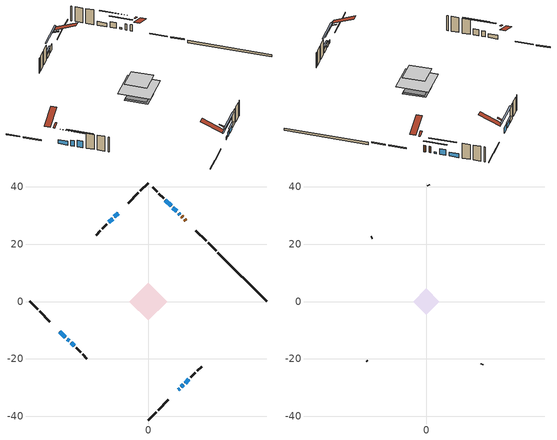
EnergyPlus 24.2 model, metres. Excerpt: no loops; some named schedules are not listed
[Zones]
conditioned space
 floor adiabatic (Floor2 construction): -4.23,0 0,4.23 4.23,0 0,-4.23 z0.32
 floor adiabatic (AdiabaticFloorConstruction): -6.6,0 0,6.6 6.6,0 0,-6.6 z2.76
 floor foundation (Slab1 construction): -4.26,0.48 -0.48,4.26 4.26,-0.48 0.48,-4.26 z-0.44
 wall outside (RimJoist1 construction): 0,-41.32 2.77,-38.56 / -41.32,0 -38.56,-2.77 / 0,41.32 -2.77,38.56 / 23.64,17.68 20.87,20.45 z0.32:0.62
 wall outside (RimJoist2 construction): 3.42,-37.9 7.04,-34.28 / -37.9,-3.42 -34.28,-7.04 / -3.42,37.9 -7.04,34.28 / 20.22,21.11 16.6,24.72 z0.32:0.62
 wall outside (AdiabaticWallConstruction 1): 13.14,28.18 12.68,28.64 / 12.03,29.3 11.65,29.68 z0.32:2.35
 wall outside (AdiabaticWallConstruction): -30.82,-10.5 -28.88,-12.44 / 12.89,-28.43 14.19,-27.14 / -12.45,28.87 -13.75,27.58 / 7.95,33.37 6.01,35.31 z0.32:1.54; 10.99,30.33 10.56,30.76 z0.32:0.88; 10.5,-30.82 10.93,-30.39 z0.32:1.24; 11.59,-29.73 12.24,-29.09 z0.32:1.85; 9.9,31.42 8.61,32.71 / -10.5,30.82 -11.8,29.53 / -28.22,-13.1 -27.58,-13.75 z0.32:2.15; -26.92,-14.4 -25.84,-15.48 z0.32:2.35
 wall outside (Wall1 construction): 14.84,-26.48 16.47,-24.86 / -25.19,-16.14 -23.56,-17.76 / -14.4,26.92 -16.03,25.3 / 5.36,35.97 3.73,37.59 z0.32:5.2
 wall outside (Wall2 construction): 17.12,-24.2 18.65,-22.68 / -22.91,-18.42 -21.38,-19.94 / -16.68,24.64 -18.2,23.12 / 3.08,38.25 1.55,39.77 z0.32:5.2
 wall foundation (FoundationWall1 construction): 41.32,0 24.3,17.03 z-0.44:0.32
 window (WindowConstruction): -30.82,-10.5 -28.88,-12.44 z0.32:1.54
 window (WindowConstruction 9): 10.99,30.33 10.56,30.76 z0.32:0.88
 window (WindowConstruction 10): 10.5,-30.82 10.93,-30.39 z0.32:1.23
 window (WindowConstruction 4): 11.59,-29.73 12.24,-29.09 z0.32:1.84
 window (WindowConstruction 5): 9.9,31.42 8.61,32.71 z0.32:2.15
 window (WindowConstruction 6): -10.5,30.82 -11.79,29.53 z0.32:2.15
 window (WindowConstruction 7): -28.22,-13.1 -27.58,-13.74 z0.32:2.15
 window (WindowConstruction 8): -26.92,-14.4 -25.84,-15.48 z0.32:2.35
 window (WindowConstruction 1): 12.89,-28.43 14.19,-27.14 z0.32:1.54
 window (WindowConstruction 2): -12.45,28.87 -13.74,27.58 z0.32:1.54
 window (WindowConstruction 3): 7.95,33.37 6.01,35.31 z0.32:1.54
 door (Door): 13.14,28.18 12.68,28.64 z0.32:2.35
 door (Door 1): 12.03,29.3 11.65,29.67 z0.32:2.35
 ceiling adiabatic (AdiabaticFloorConstruction): 0,-6.6 6.6,0 0,6.6 -6.6,0 z2.76
 roof outside (Roof2 construction): 9.84,-31.48,5.2 8.71,-30.34,5.87 8.4,-30.65,5.87 9.54,-31.79,5.2; -31.48,-9.84,5.2 -30.34,-8.71,5.87 -30.65,-8.4,5.87 -31.79,-9.54,5.2; -9.84,31.48,5.2 -8.71,30.34,5.87 -8.4,30.65,5.87 -9.54,31.79,5.2; 13.79,27.53,5.2 12.66,26.39,5.87 12.97,26.08,5.87 14.1,27.22,5.2
attic - vented
 floor to conditioned space (Floor1 construction Reversed): -4.54,0 0,4.54 4.54,0 0,-4.54 z5.2
 wall outside (Wall3 construction): 19.3,-22.02 19.54,-21.78 / -20.73,-20.6 -20.49,-20.84 / -18.86,22.46 -19.1,22.22 / 0.9,40.43 0.66,40.67 z0.32:5.2
 roof outside (Roof1 construction): 8.88,-32.44,5.2 4.52,-28.08,7.77 3.33,-29.26,7.77 7.7,-33.62,5.2; -32.44,-8.88,5.2 -28.08,-4.52,7.77 -29.26,-3.33,7.77 -33.62,-7.7,5.2; -8.88,32.44,5.2 -4.52,28.08,7.77 -3.33,29.26,7.77 -7.7,33.62,5.2; 14.76,26.56,5.2 10.4,22.2,7.77 11.58,21.02,7.77 15.94,25.38,5.2
shading: 8.4,32.92 13.15,28.17 13.31,28.34 8.56,33.08 z3.93; 13.52,-27.8 7.91,-33.41 8.12,-33.62 13.73,-28.01 z4.9; 14.82,-26.5 9,-32.32 9.21,-32.53 15.04,-26.71 z5.5; 6.45,34.87 12.06,29.26 12.22,29.42 6.61,35.03 z5.2; -14.38,26.94 -7.91,33.41 -8.12,33.62 -14.59,27.15 z5.81; -25.42,-15.9 -30.38,-10.94 -30.54,-11.1 -25.58,-16.06 z5.2; -23.69,-17.64 -29.08,-12.24 -29.24,-12.41 -23.85,-17.8 z5.4; 14.83,-26.49 12.25,-29.07 12.46,-29.29 15.04,-26.7 z2.45; -14.39,26.93 -11.81,29.52 -12.02,29.73 -14.6,27.14 z2.45
[Building]
Building 1: Terrain=Suburbs
[Site:Location]
Yarmouth AP_NS: Latitude {deg}=43.83; Longitude {deg}=-66.09; Time Zone {hr}=-4; Elevation {m}=43; Keep Site Location Information=Yes
[Site:GroundTemperature:Shallow]
4.08235, 2.59375, 2.47453, 3.18095, 6.01682, 8.83948, 11.2866, 12.8368, 12.9685, 11.7076, 9.32295, 6.58688
[Site:WaterMainsTemperature]
Calculation Method=Schedule; Temperature Schedule=mains temperature schedule
[Material] Roughness=Rough; Thermal Absorptance=0.9
Name | Thickness {m} | Conductivity {W/m-K} | Density {kg/m3} | Specific Heat {J/kg-K} | Solar Absorptance | Visible Absorptance
asphalt or fiberglass shingles | 0.00635 | 0.162714 | 1121.4 | 1465.45 | 0.4 | 0.4
ceiling loosefill ins | 0.0846667 | 0.0480833 | 16.02 | 1046.75 | 0.7 | 0.7
ceiling stud and cavity | 0.1397 | 0.0865182 | 65.682 | 1177.47 | 0.7 | 0.7
concrete 4.0 in. | 0.1016 | 1.803125 | 2242.8 | 837.4 | 0.7 | 0.7
concrete 8.0 in. | 0.2032 | 1.803125 | 2242.8 | 837.4 | 0.7 | 0.7
door material | 0.04445 | 0.20624 | 512.64 | 1214.23 | 0.7 | 0.7
door material 1 | 0.04445 | 0.053851 | 512.64 | 1214.23 | 0.7 | 0.7
exterior vertical ins | 0.0443547 | 0.029427 | 32.04 | 1214.23 | 0.7 | 0.7
floor covering | 0.0127 | 9.015625 | 54.468 | 1339.84 | 0.6 | 0.6
floor covering 1 | 0.0127 | 0.0433444 | 54.468 | 1339.84 | 0.6 | 0.6
floor rigid ins; wall rigid ins 1 | 0.512978 | 0.029427 | 32.04 | 1214.23 | 0.7 | 0.7
floor stud and cavity | 0.0889 | 0.22419 | 50.32683 | 1063.81 | 0.7 | 0.7
floor stud and cavity 1 | 0.1397 | 1.75129 | 37.0049 | 1207.88 | 0.7 | 0.7
furniture material conditioned space 1 | 0.1524 | 0.115458 | 640.8 | 1214.23 | 0.6 | 0.6
gypsum board | 0.0127 | 0.160291 | 801 | 837.4 | 0.6 | 0.6
gypsum board 1 | 0.0127 | 0.160291 | 801 | 837.4 | 0.7 | 0.7
osb sheathing 0.5 in. | 0.0127 | 0.115458 | 512.64 | 1214.23 | 0.7 | 0.7
osb sheathing 0.75 in. | 0.01905 | 0.115458 | 512.64 | 1214.23 | 0.7 | 0.7
osb sheathing 2.0 in. | 0.0508 | 0.115458 | 512.64 | 1214.23 | 0.7 | 0.7
rim joist rigid ins; roof rigid ins; wall rigid ins | 0.051816 | 0.029427 | 32.04 | 1214.23 | 0.7 | 0.7
rim joist stud and cavity | 0.0508 | 0.0756067 | 125.044 | 1163.47 | 0.6 | 0.6
rim joist stud and cavity 1 | 0.0508 | 0.0386947 | 125.044 | 1163.47 | 0.6 | 0.6
roof stud and cavity | 0.2032 | 1.19588 | 78.34581 | 1123.46 | 0.7 | 0.7
wall stud and cavity | 0.1397 | 0.292769 | 139.0536 | 1170.24 | 0.7 | 0.7
wall stud and cavity 1 | 0.1397 | 0.289564 | 139.0536 | 1170.24 | 0.7 | 0.7
wall stud and cavity 2 | 0.0889 | 6.1454 | 50.32683 | 1063.81 | 0.6 | 0.6
wall stud and cavity 3 | 0.0889 | 0.380278 | 52.3479 | 1209.89 | 0.7 | 0.7
wall stud and cavity 4 | 0.0889 | 0.391764 | 83.0341 | 1211.67 | 0.7 | 0.7
wood siding | 0.0254 | 0.102417 | 544.68 | 1172.36 | 0.4 | 0.4
wood siding 1 | 0.00254 | 0.102417 | 544.68 | 1172.36 | 0.4 | 0.4
wood siding 2; wood siding 3; wood siding 4 | 0.0254 | 0.102417 | 544.68 | 1172.36 | 0.7 | 0.7
[WindowMaterial:SimpleGlazingSystem]
Name | U-Factor {W/m2-K} | Solar Heat Gain Coefficient
WindowMaterial | 5.0943 | 0.61
WindowMaterial 1 | 5.21638 | 0.64
WindowMaterial 2 | 5.29928 | 0.65
WindowMaterial 3 | 2.82878 | 0.58
WindowMaterial 4 | 5.15733 | 0.65
WindowMaterial 5 | 3.0383 | 0.46
[Construction]
AdiabaticFloorConstruction: floor stud and cavity 1, floor rigid ins, osb sheathing 0.75 in., floor covering 1
AdiabaticWallConstruction: wood siding 3, wall rigid ins 1, wall stud and cavity 3, gypsum board
AdiabaticWallConstruction 1: wood siding 4, wall rigid ins 1, wall stud and cavity 3, gypsum board
Door: door material
Door 1: door material 1
Floor1 construction Reversed: gypsum board, ceiling stud and cavity, ceiling loosefill ins
Floor2 construction: floor stud and cavity, floor covering
FoundationWall1 construction: concrete 8.0 in., gypsum board 1
furniture construction conditioned space 1: furniture material conditioned space 1
PartitionWallConstruction: gypsum board, wall stud and cavity 4, gypsum board
RimJoist1 construction: wood siding 2, rim joist rigid ins, osb sheathing 2.0 in., rim joist stud and cavity
RimJoist2 construction: wood siding 2, osb sheathing 2.0 in., rim joist stud and cavity 1
Roof1 construction: asphalt or fiberglass shingles
Roof2 construction: asphalt or fiberglass shingles, roof rigid ins, osb sheathing 0.75 in., roof stud and cavity, gypsum board
Slab1 construction: concrete 4.0 in.
Wall1 construction: wood siding, wall rigid ins, osb sheathing 0.5 in., wall stud and cavity, gypsum board
Wall2 construction: wood siding, wall rigid ins, osb sheathing 0.5 in., wall stud and cavity 1, gypsum board
Wall3 construction: wood siding 1, wall stud and cavity 2
WindowConstruction; WindowConstruction 1; WindowConstruction 2; WindowConstruction 3: WindowMaterial
WindowConstruction 10: WindowMaterial 5
WindowConstruction 4: WindowMaterial 1
WindowConstruction 5; WindowConstruction 6; WindowConstruction 7: WindowMaterial 2
WindowConstruction 8: WindowMaterial 3
WindowConstruction 9: WindowMaterial 4
[Zone] Multiplier=1; Part of Total Floor Area=Yes
Name | Volume {m3}
attic - vented | 16.9829
conditioned space | 240.3
[Space]
Name | Zone | Volume {m3}
attic - vented 1 | attic - vented | 16.9829
conditioned space 1 | conditioned space | 240.3
[ZoneInfiltration:EffectiveLeakageArea]
infil attic - vented 1: Zone or Space=attic - vented 1; Schedule=Always On Discrete; Effective Air Leakage Area {cm2}=1500; Stack Coefficient=0.000517914; Wind Coefficient=1.53762e-05
[ZoneMixing]
whole house fan mix: Zone or Space=attic - vented; Schedule=Always On Continuous; Design Flow Rate Calculation Method=Flow/Zone; Design Flow Rate {m3/s}=0; Source Zone or Space=conditioned space
[SurfaceProperty:ExposedFoundationPerimeter]
Slab1: Exposed Perimeter Calculation Method=TotalExposedPerimeter; Total Exposed Perimeter {m}=24.079
[InternalMass] Zone or ZoneList=conditioned space; Space or SpaceList=conditioned space 1
Name | Construction | Surface Area {m2}
furniture mass conditioned space 1 | furniture construction conditioned space 1 | 63.416
partition wall mass | PartitionWallConstruction | 122.77
[Lights]
interior lighting: Zone or ZoneList or Space or SpaceList=conditioned space 1; Schedule=interior lighting schedule; Design Level Calculation Method=LightingLevel; Lighting Level {W}=343.2; Return Air Fraction=0; Fraction Radiant=0.6; Fraction Visible=0.2; Fraction Replaceable=1
[People]
occupants: Zone or ZoneList or Space or SpaceList=conditioned space 1; Number of People Schedule=occupants schedule; Number of People Calculation Method=People; Number of People=3; Fraction Radiant=0.314171; Sensible Heat Fraction=0.56303; Activity Level Schedule=occupants activity schedule; Carbon Dioxide Generation Rate {m3/s-W}=0; Enable ASHRAE 55 Comfort Warnings=No; Mean Radiant Temperature Calculation Type=EnclosureAveraged
[ElectricEquipment] Zone or ZoneList or Space or SpaceList=conditioned space 1; Design Level Calculation Method=EquipmentLevel
Name | Schedule | Design Level {W} | Fraction Latent | Fraction Radiant | Fraction Lost
clothes dryer | clothes dryer schedule | 140.772 | 0.015 | 0.081 | 0.85
clothes washer | clothes washer schedule | 32.1985 | 0.03 | 0.162 | 0.7
cooking range | cooking range schedule | 215.147 | 0.08 | 0.432 | 0.2
dishwasher | dishwasher schedule | 66.8632 | 0.3 | 0.18 | 0.4
fridge | fridge schedule | 72.9452 | 0 | 0.6 | 0
mech vent house fan | mech vent house fan schedule | 0 | 0 | 0 | 1
mech vent house fan cfis | mech vent house fan cfis schedule | 0 | 0 | 0 | 0
misc plug loads | misc plug loads schedule | 494.7 | 0.045 | 0.513 | 0.1
whole house fan | Always On Discrete | 0 | 0 | 0 | 1
[OtherEquipment] Zone or ZoneList or Space or SpaceList=conditioned space 1; Design Level Calculation Method=EquipmentLevel
Name | Fuel Type | Schedule | Design Level {W} | Fraction Latent | Fraction Radiant | Fraction Lost
clothes dryer 1 | Electricity | clothes dryer schedule | 0 | 0.015 | 0.081 | 0.85
cooking range 1 | Electricity | cooking range schedule | 0 | 0.08 | 0.432 | 0.2
general water use latent | None | general water use schedule | 62.594 | 1 | 0 | 0
general water use sensible | None | general water use schedule | -61.6891 | 0 | 0.6 | 0
mech vent house fan latent load | None | Always On Discrete | 0 | 1 | 0 | 0
mech vent house fan sensible load | None | Always On Discrete | 0 | 0 | 0 | 0
water heater energy adjustment1 | Electricity | Always On Discrete | 0.01 | 0 | 0 | 1
[ZoneInfiltration:DesignFlowRate] Zone or ZoneList or Space or SpaceList=conditioned space 1; Schedule=Always On Discrete; Design Flow Rate Calculation Method=Flow/Zone; Design Flow Rate {m3/s}=0
infil flow; natural vent flow; whole house fan flow
[ZoneControl:Thermostat]
conditioned space Thermostat: Zone or ZoneList=conditioned space; Control Type Schedule=conditioned space Thermostat Schedule; Control 1=conditioned space temperature setpoint; Temperature Difference Between Cutout And Setpoint {deltaC}=0
[ThermostatSetpoint:DualSetpoint]
conditioned space temperature setpoint: Heating Setpoint Temperature Schedule=heating setpoint; Cooling Setpoint Temperature Schedule=cooling setpoint
[Zone equipment]
conditioned space: electric baseboard
[Foundation:Kiva]
Foundation Kiva 1: Initial Indoor Air Temperature {C}=18; Wall Height Above Grade {m}=0.319979; Wall Depth Below Slab {m}=0.2032; Custom Block Material Name 1=exterior vertical ins; Custom Block Depth 1 {m}=0.759988; Custom Block X Position 1 {m}=0.2159; Custom Block Z Position 1 {m}=0
[Foundation:Kiva:Settings]
Soil Conductivity {W/m-K}=0.849921; Soil Density {kg/m3}=1842.3; Soil Specific Heat {J/kg-K}=418.7; Ground Solar Absorptivity=0.9; Ground Thermal Absorptivity=0.9; Ground Surface Roughness {m}=0.03; Far-Field Width {m}=40; Deep-Ground Boundary Condition=ZeroFlux; Deep-Ground Depth {m}=40; Minimum Cell Dimension {m}=0.2; Maximum Cell Growth Coefficient=3; Simulation Timestep=Timestep
[Exterior:Lights]
exterior lighting: Schedule=exterior lighting schedule; Design Level {W}=75.6
[EnergyManagementSystem:Sensor] Output:Variable or Output:Meter Index Key=conditioned space
Name | Output:Variable or Output:Meter
conditioned_space_clg_unmet_s | Zone Cooling Setpoint Not Met Time
conditioned_space_htg_unmet_s | Zone Heating Setpoint Not Met Time
fridge_tin_s; tin_s; tin_s_1 | Zone Mean Air Temperature
tout_s | Zone Outdoor Air Drybulb Temperature
win_s | Zone Air Humidity Ratio
[Schedule:Constant]
Name | Hourly Value
Always On Continuous; mech vent house fan schedule; mech vent house fan cfis schedule; Always On Discrete | 1
occupants activity schedule | 117.228
fridge schedule | 0
[Schedule:Week:Daily]
interior lighting schedule Week Rule - Jan1-Jan27: interior lighting schedule day, interior lighting schedule day, interior lighting schedule day, interior lighting schedule day, interior lighting schedule day, interior lighting schedule day, interior lighting schedule day, interior lighting schedule default day, interior lighting schedule default day, interior lighting schedule default day, interior lighting schedule default day, interior lighting schedule default day
interior lighting schedule Week Rule - Jan28-Feb3: interior lighting schedule day, interior lighting schedule day, interior lighting schedule day, interior lighting schedule day, interior lighting schedule day 1, interior lighting schedule day 1, interior lighting schedule day 1, interior lighting schedule default day, interior lighting schedule default day, interior lighting schedule default day, interior lighting schedule default day, interior lighting schedule default day
interior lighting schedule Week Rule - Feb4-Feb24: interior lighting schedule day 1, interior lighting schedule day 1, interior lighting schedule day 1, interior lighting schedule day 1, interior lighting schedule day 1, interior lighting schedule day 1, interior lighting schedule day 1, interior lighting schedule default day, interior lighting schedule default day, interior lighting schedule default day, interior lighting schedule default day, interior lighting schedule default day
interior lighting schedule Week Rule - Feb25-Mar3: interior lighting schedule day 1, interior lighting schedule day 1, interior lighting schedule day 1, interior lighting schedule day 1, interior lighting schedule day 2, interior lighting schedule day 2, interior lighting schedule day 2, interior lighting schedule default day, interior lighting schedule default day, interior lighting schedule default day, interior lighting schedule default day, interior lighting schedule default day
interior lighting schedule Week Rule - Mar4-Mar31: interior lighting schedule day 2, interior lighting schedule day 2, interior lighting schedule day 2, interior lighting schedule day 2, interior lighting schedule day 2, interior lighting schedule day 2, interior lighting schedule day 2, interior lighting schedule default day, interior lighting schedule default day, interior lighting schedule default day, interior lighting schedule default day, interior lighting schedule default day
interior lighting schedule Week Rule - Apr1-Apr28: interior lighting schedule day 3, interior lighting schedule day 3, interior lighting schedule day 3, interior lighting schedule day 3, interior lighting schedule day 3, interior lighting schedule day 3, interior lighting schedule day 3, interior lighting schedule default day, interior lighting schedule default day, interior lighting schedule default day, interior lighting schedule default day, interior lighting schedule default day
interior lighting schedule Week Rule - Apr29-May5: interior lighting schedule day 3, interior lighting schedule day 3, interior lighting schedule day 4, interior lighting schedule day 4, interior lighting schedule day 4, interior lighting schedule day 4, interior lighting schedule day 4, interior lighting schedule default day, interior lighting schedule default day, interior lighting schedule default day, interior lighting schedule default day, interior lighting schedule default day
interior lighting schedule Week Rule - May6-May26: interior lighting schedule day 4, interior lighting schedule day 4, interior lighting schedule day 4, interior lighting schedule day 4, interior lighting schedule day 4, interior lighting schedule day 4, interior lighting schedule day 4, interior lighting schedule default day, interior lighting schedule default day, interior lighting schedule default day, interior lighting schedule default day, interior lighting schedule default day
interior lighting schedule Week Rule - May27-Jun2: interior lighting schedule day 4, interior lighting schedule day 4, interior lighting schedule day 4, interior lighting schedule day 4, interior lighting schedule day 4, interior lighting schedule day 5, interior lighting schedule day 5, interior lighting schedule default day, interior lighting schedule default day, interior lighting schedule default day, interior lighting schedule default day, interior lighting schedule default day
interior lighting schedule Week Rule - Jun3-Jun30: interior lighting schedule day 5, interior lighting schedule day 5, interior lighting schedule day 5, interior lighting schedule day 5, interior lighting schedule day 5, interior lighting schedule day 5, interior lighting schedule day 5, interior lighting schedule default day, interior lighting schedule default day, interior lighting schedule default day, interior lighting schedule default day, interior lighting schedule default day
interior lighting schedule Week Rule - Jul1-Jul28: interior lighting schedule day 6, interior lighting schedule day 6, interior lighting schedule day 6, interior lighting schedule day 6, interior lighting schedule day 6, interior lighting schedule day 6, interior lighting schedule day 6, interior lighting schedule default day, interior lighting schedule default day, interior lighting schedule default day, interior lighting schedule default day, interior lighting schedule default day
interior lighting schedule Week Rule - Jul29-Aug4: interior lighting schedule day 6, interior lighting schedule day 6, interior lighting schedule day 6, interior lighting schedule day 7, interior lighting schedule day 7, interior lighting schedule day 7, interior lighting schedule day 7, interior lighting schedule default day, interior lighting schedule default day, interior lighting schedule default day, interior lighting schedule default day, interior lighting schedule default day
interior lighting schedule Week Rule - Aug5-Aug25: interior lighting schedule day 7, interior lighting schedule day 7, interior lighting schedule day 7, interior lighting schedule day 7, interior lighting schedule day 7, interior lighting schedule day 7, interior lighting schedule day 7, interior lighting schedule default day, interior lighting schedule default day, interior lighting schedule default day, interior lighting schedule default day, interior lighting schedule default day
interior lighting schedule Week Rule - Aug26-Sep1: interior lighting schedule day 7, interior lighting schedule day 7, interior lighting schedule day 7, interior lighting schedule day 7, interior lighting schedule day 7, interior lighting schedule day 7, interior lighting schedule day 8, interior lighting schedule default day, interior lighting schedule default day, interior lighting schedule default day, interior lighting schedule default day, interior lighting schedule default day
interior lighting schedule Week Rule - Sep2-Sep29: interior lighting schedule day 8, interior lighting schedule day 8, interior lighting schedule day 8, interior lighting schedule day 8, interior lighting schedule day 8, interior lighting schedule day 8, interior lighting schedule day 8, interior lighting schedule default day, interior lighting schedule default day, interior lighting schedule default day, interior lighting schedule default day, interior lighting schedule default day
interior lighting schedule Week Rule - Sep30-Oct6: interior lighting schedule day 8, interior lighting schedule day 9, interior lighting schedule day 9, interior lighting schedule day 9, interior lighting schedule day 9, interior lighting schedule day 9, interior lighting schedule day 9, interior lighting schedule default day, interior lighting schedule default day, interior lighting schedule default day, interior lighting schedule default day, interior lighting schedule default day
interior lighting schedule Week Rule - Oct7-Oct27: interior lighting schedule day 9, interior lighting schedule day 9, interior lighting schedule day 9, interior lighting schedule day 9, interior lighting schedule day 9, interior lighting schedule day 9, interior lighting schedule day 9, interior lighting schedule default day, interior lighting schedule default day, interior lighting schedule default day, interior lighting schedule default day, interior lighting schedule default day
interior lighting schedule Week Rule - Oct28-Nov3: interior lighting schedule day 9, interior lighting schedule day 9, interior lighting schedule day 9, interior lighting schedule day 9, interior lighting schedule day 10, interior lighting schedule day 10, interior lighting schedule day 10, interior lighting schedule default day, interior lighting schedule default day, interior lighting schedule default day, interior lighting schedule default day, interior lighting schedule default day
interior lighting schedule Week Rule - Nov4-Nov24: interior lighting schedule day 10, interior lighting schedule day 10, interior lighting schedule day 10, interior lighting schedule day 10, interior lighting schedule day 10, interior lighting schedule day 10, interior lighting schedule day 10, interior lighting schedule default day, interior lighting schedule default day, interior lighting schedule default day, interior lighting schedule default day, interior lighting schedule default day
interior lighting schedule Week Rule - Nov25-Dec1: interior lighting schedule day 10, interior lighting schedule day 10, interior lighting schedule day 10, interior lighting schedule day 10, interior lighting schedule day 10, interior lighting schedule day 10, interior lighting schedule day 11, interior lighting schedule default day, interior lighting schedule default day, interior lighting schedule default day, interior lighting schedule default day, interior lighting schedule default day
interior lighting schedule Week Rule - Dec2-Dec31: interior lighting schedule day 11, interior lighting schedule day 11, interior lighting schedule day 11, interior lighting schedule day 11, interior lighting schedule day 11, interior lighting schedule day 11, interior lighting schedule day 11, interior lighting schedule default day, interior lighting schedule default day, interior lighting schedule default day, interior lighting schedule default day, interior lighting schedule default day
occupants schedule Week Rule - Jan1-Dec31: occupants schedule day, occupants schedule day, occupants schedule day, occupants schedule day, occupants schedule day, occupants schedule day, occupants schedule day, occupants schedule default day, occupants schedule default day, occupants schedule default day, occupants schedule default day, occupants schedule default day
clothes dryer schedule Week Rule - Jan1-Dec31: clothes dryer schedule day, clothes dryer schedule day, clothes dryer schedule day, clothes dryer schedule day, clothes dryer schedule day, clothes dryer schedule day, clothes dryer schedule day, clothes dryer schedule default day, clothes dryer schedule default day, clothes dryer schedule default day, clothes dryer schedule default day, clothes dryer schedule default day
clothes washer schedule Week Rule - Jan1-Dec31: clothes washer schedule day, clothes washer schedule day, clothes washer schedule day, clothes washer schedule day, clothes washer schedule day, clothes washer schedule day, clothes washer schedule day, clothes washer schedule default day, clothes washer schedule default day, clothes washer schedule default day, clothes washer schedule default day, clothes washer schedule default day
cooking range schedule Week Rule - Jan1-Dec31: cooking range schedule day, cooking range schedule day, cooking range schedule day, cooking range schedule day, cooking range schedule day, cooking range schedule day, cooking range schedule day, cooking range schedule default day, cooking range schedule default day, cooking range schedule default day, cooking range schedule default day, cooking range schedule default day
dishwasher schedule Week Rule - Jan1-Dec31: dishwasher schedule day, dishwasher schedule day, dishwasher schedule day, dishwasher schedule day, dishwasher schedule day, dishwasher schedule day, dishwasher schedule day, dishwasher schedule default day, dishwasher schedule default day, dishwasher schedule default day, dishwasher schedule default day, dishwasher schedule default day
misc plug loads schedule Week Rule - Jan1-Dec31: misc plug loads schedule day, misc plug loads schedule day, misc plug loads schedule day, misc plug loads schedule day, misc plug loads schedule day, misc plug loads schedule day, misc plug loads schedule day, misc plug loads schedule default day, misc plug loads schedule default day, misc plug loads schedule default day, misc plug loads schedule default day, misc plug loads schedule default day
general water use schedule Week Rule - Jan1-Dec31: general water use schedule day, general water use schedule day, general water use schedule day, general water use schedule day, general water use schedule day, general water use schedule day, general water use schedule day, general water use schedule default day, general water use schedule default day, general water use schedule default day, general water use schedule default day, general water use schedule default day
exterior lighting schedule Week Rule - Jan1-Jan27: exterior lighting schedule day, exterior lighting schedule day, exterior lighting schedule day, exterior lighting schedule day, exterior lighting schedule day, exterior lighting schedule day, exterior lighting schedule day, exterior lighting schedule default day, exterior lighting schedule default day, exterior lighting schedule default day, exterior lighting schedule default day, exterior lighting schedule default day
exterior lighting schedule Week Rule - Jan28-Feb3: exterior lighting schedule day, exterior lighting schedule day, exterior lighting schedule day, exterior lighting schedule day, exterior lighting schedule day 1, exterior lighting schedule day 1, exterior lighting schedule day 1, exterior lighting schedule default day, exterior lighting schedule default day, exterior lighting schedule default day, exterior lighting schedule default day, exterior lighting schedule default day
exterior lighting schedule Week Rule - Feb4-Feb24: exterior lighting schedule day 1, exterior lighting schedule day 1, exterior lighting schedule day 1, exterior lighting schedule day 1, exterior lighting schedule day 1, exterior lighting schedule day 1, exterior lighting schedule day 1, exterior lighting schedule default day, exterior lighting schedule default day, exterior lighting schedule default day, exterior lighting schedule default day, exterior lighting schedule default day
exterior lighting schedule Week Rule - Feb25-Mar3: exterior lighting schedule day 1, exterior lighting schedule day 1, exterior lighting schedule day 1, exterior lighting schedule day 1, exterior lighting schedule day 2, exterior lighting schedule day 2, exterior lighting schedule day 2, exterior lighting schedule default day, exterior lighting schedule default day, exterior lighting schedule default day, exterior lighting schedule default day, exterior lighting schedule default day
exterior lighting schedule Week Rule - Mar4-Mar31: exterior lighting schedule day 2, exterior lighting schedule day 2, exterior lighting schedule day 2, exterior lighting schedule day 2, exterior lighting schedule day 2, exterior lighting schedule day 2, exterior lighting schedule day 2, exterior lighting schedule default day, exterior lighting schedule default day, exterior lighting schedule default day, exterior lighting schedule default day, exterior lighting schedule default day
exterior lighting schedule Week Rule - Apr1-Apr28: exterior lighting schedule day 3, exterior lighting schedule day 3, exterior lighting schedule day 3, exterior lighting schedule day 3, exterior lighting schedule day 3, exterior lighting schedule day 3, exterior lighting schedule day 3, exterior lighting schedule default day, exterior lighting schedule default day, exterior lighting schedule default day, exterior lighting schedule default day, exterior lighting schedule default day
exterior lighting schedule Week Rule - Apr29-May5: exterior lighting schedule day 3, exterior lighting schedule day 3, exterior lighting schedule day 4, exterior lighting schedule day 4, exterior lighting schedule day 4, exterior lighting schedule day 4, exterior lighting schedule day 4, exterior lighting schedule default day, exterior lighting schedule default day, exterior lighting schedule default day, exterior lighting schedule default day, exterior lighting schedule default day
exterior lighting schedule Week Rule - May6-May26: exterior lighting schedule day 4, exterior lighting schedule day 4, exterior lighting schedule day 4, exterior lighting schedule day 4, exterior lighting schedule day 4, exterior lighting schedule day 4, exterior lighting schedule day 4, exterior lighting schedule default day, exterior lighting schedule default day, exterior lighting schedule default day, exterior lighting schedule default day, exterior lighting schedule default day
exterior lighting schedule Week Rule - May27-Jun2: exterior lighting schedule day 4, exterior lighting schedule day 4, exterior lighting schedule day 4, exterior lighting schedule day 4, exterior lighting schedule day 4, exterior lighting schedule day 5, exterior lighting schedule day 5, exterior lighting schedule default day, exterior lighting schedule default day, exterior lighting schedule default day, exterior lighting schedule default day, exterior lighting schedule default day
exterior lighting schedule Week Rule - Jun3-Jun30: exterior lighting schedule day 5, exterior lighting schedule day 5, exterior lighting schedule day 5, exterior lighting schedule day 5, exterior lighting schedule day 5, exterior lighting schedule day 5, exterior lighting schedule day 5, exterior lighting schedule default day, exterior lighting schedule default day, exterior lighting schedule default day, exterior lighting schedule default day, exterior lighting schedule default day
exterior lighting schedule Week Rule - Jul1-Jul28: exterior lighting schedule day 6, exterior lighting schedule day 6, exterior lighting schedule day 6, exterior lighting schedule day 6, exterior lighting schedule day 6, exterior lighting schedule day 6, exterior lighting schedule day 6, exterior lighting schedule default day, exterior lighting schedule default day, exterior lighting schedule default day, exterior lighting schedule default day, exterior lighting schedule default day
exterior lighting schedule Week Rule - Jul29-Aug4: exterior lighting schedule day 6, exterior lighting schedule day 6, exterior lighting schedule day 6, exterior lighting schedule day 7, exterior lighting schedule day 7, exterior lighting schedule day 7, exterior lighting schedule day 7, exterior lighting schedule default day, exterior lighting schedule default day, exterior lighting schedule default day, exterior lighting schedule default day, exterior lighting schedule default day
exterior lighting schedule Week Rule - Aug5-Aug25: exterior lighting schedule day 7, exterior lighting schedule day 7, exterior lighting schedule day 7, exterior lighting schedule day 7, exterior lighting schedule day 7, exterior lighting schedule day 7, exterior lighting schedule day 7, exterior lighting schedule default day, exterior lighting schedule default day, exterior lighting schedule default day, exterior lighting schedule default day, exterior lighting schedule default day
exterior lighting schedule Week Rule - Aug26-Sep1: exterior lighting schedule day 7, exterior lighting schedule day 7, exterior lighting schedule day 7, exterior lighting schedule day 7, exterior lighting schedule day 7, exterior lighting schedule day 7, exterior lighting schedule day 8, exterior lighting schedule default day, exterior lighting schedule default day, exterior lighting schedule default day, exterior lighting schedule default day, exterior lighting schedule default day
exterior lighting schedule Week Rule - Sep2-Sep29: exterior lighting schedule day 8, exterior lighting schedule day 8, exterior lighting schedule day 8, exterior lighting schedule day 8, exterior lighting schedule day 8, exterior lighting schedule day 8, exterior lighting schedule day 8, exterior lighting schedule default day, exterior lighting schedule default day, exterior lighting schedule default day, exterior lighting schedule default day, exterior lighting schedule default day
exterior lighting schedule Week Rule - Sep30-Oct6: exterior lighting schedule day 8, exterior lighting schedule day 9, exterior lighting schedule day 9, exterior lighting schedule day 9, exterior lighting schedule day 9, exterior lighting schedule day 9, exterior lighting schedule day 9, exterior lighting schedule default day, exterior lighting schedule default day, exterior lighting schedule default day, exterior lighting schedule default day, exterior lighting schedule default day
exterior lighting schedule Week Rule - Oct7-Oct27: exterior lighting schedule day 9, exterior lighting schedule day 9, exterior lighting schedule day 9, exterior lighting schedule day 9, exterior lighting schedule day 9, exterior lighting schedule day 9, exterior lighting schedule day 9, exterior lighting schedule default day, exterior lighting schedule default day, exterior lighting schedule default day, exterior lighting schedule default day, exterior lighting schedule default day
exterior lighting schedule Week Rule - Oct28-Nov3: exterior lighting schedule day 9, exterior lighting schedule day 9, exterior lighting schedule day 9, exterior lighting schedule day 9, exterior lighting schedule day 10, exterior lighting schedule day 10, exterior lighting schedule day 10, exterior lighting schedule default day, exterior lighting schedule default day, exterior lighting schedule default day, exterior lighting schedule default day, exterior lighting schedule default day
[Schedule:Year]
interior lighting schedule: interior lighting schedule Week Rule - Jan1-Jan27, 1, 1, 1, 27, interior lighting schedule Week Rule - Jan28-Feb3, 1, 28, 2, 3, interior lighting schedule Week Rule - Feb4-Feb24, 2, 4, 2, 24, interior lighting schedule Week Rule - Feb25-Mar3, 2, 25, 3, 3, interior lighting schedule Week Rule - Mar4-Mar31, 3, 4, 3, 31, interior lighting schedule Week Rule - Apr1-Apr28, 4, 1, 4, 28, interior lighting schedule Week Rule - Apr29-May5, 4, 29, 5, 5, interior lighting schedule Week Rule - May6-May26, 5, 6, 5, 26, interior lighting schedule Week Rule - May27-Jun2, 5, 27, 6, 2, interior lighting schedule Week Rule - Jun3-Jun30, 6, 3, 6, 30, interior lighting schedule Week Rule - Jul1-Jul28, 7, 1, 7, 28, interior lighting schedule Week Rule - Jul29-Aug4, 7, 29, 8, 4, interior lighting schedule Week Rule - Aug5-Aug25, 8, 5, 8, 25, interior lighting schedule Week Rule - Aug26-Sep1, 8, 26, 9, 1, interior lighting schedule Week Rule - Sep2-Sep29, 9, 2, 9, 29, interior lighting schedule Week Rule - Sep30-Oct6, 9, 30, 10, 6, interior lighting schedule Week Rule - Oct7-Oct27, 10, 7, 10, 27, interior lighting schedule Week Rule - Oct28-Nov3, 10, 28, 11, 3, interior lighting schedule Week Rule - Nov4-Nov24, 11, 4, 11, 24, interior lighting schedule Week Rule - Nov25-Dec1, 11, 25, 12, 1, interior lighting schedule Week Rule - Dec2-Dec31, 12, 2, 12, 31
occupants schedule: occupants schedule Week Rule - Jan1-Dec31, 1, 1, 12, 31
clothes dryer schedule: clothes dryer schedule Week Rule - Jan1-Dec31, 1, 1, 12, 31
clothes washer schedule: clothes washer schedule Week Rule - Jan1-Dec31, 1, 1, 12, 31
cooking range schedule: cooking range schedule Week Rule - Jan1-Dec31, 1, 1, 12, 31
dishwasher schedule: dishwasher schedule Week Rule - Jan1-Dec31, 1, 1, 12, 31
misc plug loads schedule: misc plug loads schedule Week Rule - Jan1-Dec31, 1, 1, 12, 31
general water use schedule: general water use schedule Week Rule - Jan1-Dec31, 1, 1, 12, 31
exterior lighting schedule: exterior lighting schedule Week Rule - Jan1-Jan27, 1, 1, 1, 27, exterior lighting schedule Week Rule - Jan28-Feb3, 1, 28, 2, 3, exterior lighting schedule Week Rule - Feb4-Feb24, 2, 4, 2, 24, exterior lighting schedule Week Rule - Feb25-Mar3, 2, 25, 3, 3, exterior lighting schedule Week Rule - Mar4-Mar31, 3, 4, 3, 31, exterior lighting schedule Week Rule - Apr1-Apr28, 4, 1, 4, 28, exterior lighting schedule Week Rule - Apr29-May5, 4, 29, 5, 5, exterior lighting schedule Week Rule - May6-May26, 5, 6, 5, 26, exterior lighting schedule Week Rule - May27-Jun2, 5, 27, 6, 2, exterior lighting schedule Week Rule - Jun3-Jun30, 6, 3, 6, 30, exterior lighting schedule Week Rule - Jul1-Jul28, 7, 1, 7, 28, exterior lighting schedule Week Rule - Jul29-Aug4, 7, 29, 8, 4, exterior lighting schedule Week Rule - Aug5-Aug25, 8, 5, 8, 25, exterior lighting schedule Week Rule - Aug26-Sep1, 8, 26, 9, 1, exterior lighting schedule Week Rule - Sep2-Sep29, 9, 2, 9, 29, exterior lighting schedule Week Rule - Sep30-Oct6, 9, 30, 10, 6, exterior lighting schedule Week Rule - Oct7-Oct27, 10, 7, 10, 27, exterior lighting schedule Week Rule - Oct28-Nov3, 10, 28, 11, 3, exterior lighting schedule Week Rule - Nov4-Nov24, 11, 4, 11, 24, exterior lighting schedule Week Rule - Nov25-Dec1, 11, 25, 12, 1, exterior lighting schedule Week Rule - Dec2-Dec31, 12, 2, 12, 31
[Schedule:Compact]
conditioned space Thermostat Schedule: Through: 12/31, For: AllDays, Until: 24:00, 4
mains temperature schedule: Through: 01/01, For: AllDays, Until: 24:00, 8.11167, Through: 01/02, For: AllDays, Until: 24:00, 8.06167, Through: 01/03, For: AllDays, Until: 24:00, 8.01222, Through: 01/04, For: AllDays, Until: 24:00, 7.96333, Through: 01/05, For: AllDays, Until: 24:00, 7.91556, Through: 01/06, For: AllDays, Until: 24:00, 7.86889, Through: 01/07, For: AllDays, Until: 24:00, 7.82278, Through: 01/08, For: AllDays, Until: 24:00, 7.77778, Through: 01/09, For: AllDays, Until: 24:00, 7.73333, Through: 01/10, For: AllDays, Until: 24:00, 7.69056, Through: 01/11, For: AllDays, Until: 24:00, 7.64778, Through: 01/12, For: AllDays, Until: 24:00, 7.60667, Through: 01/13, For: AllDays, Until: 24:00, 7.56611, Through: 01/14, For: AllDays, Until: 24:00, 7.52722, Through: 01/15, For: AllDays, Until: 24:00, 7.48833, Through: 01/16, For: AllDays, Until: 24:00, 7.45111, Through: 01/17, For: AllDays, Until: 24:00, 7.415, Through: 01/18, For: AllDays, Until: 24:00, 7.37944, Through: 01/19, For: AllDays, Until: 24:00, 7.345, Through: 01/20, For: AllDays, Until: 24:00, 7.31222, Through: 01/21, For: AllDays, Until: 24:00, 7.28, Through: 01/22, For: AllDays, Until: 24:00, 7.24889, Through: 01/23, For: AllDays, Until: 24:00, 7.21889, Through: 01/24, For: AllDays, Until: 24:00, 7.18944, Through: 01/25, For: AllDays, Until: 24:00, 7.16167, Through: 01/26, For: AllDays, Until: 24:00, 7.135, Through: 01/27, For: AllDays, Until: 24:00, 7.10944, Through: 01/28, For: AllDays, Until: 24:00, 7.085, Through: 01/29, For: AllDays, Until: 24:00, 7.06167, Through: 01/30, For: AllDays, Until: 24:00, 7.03944, Through: 01/31, For: AllDays, Until: 24:00, 7.01833, Through: 02/01, For: AllDays, Until: 24:00, 6.99833, Through: 02/02, For: AllDays, Until: 24:00, 6.97944, Through: 02/03, For: AllDays, Until: 24:00, 6.96167, Through: 02/04, For: AllDays, Until: 24:00, 6.945, Through: 02/05, For: AllDays, Until: 24:00, 6.93, Through: 02/06, For: AllDays, Until: 24:00, 6.91556, Through: 02/07, For: AllDays, Until: 24:00, 6.90278, Through: 02/08, For: AllDays, Until: 24:00, 6.89111, Through: 02/09, For: AllDays, Until: 24:00, 6.88, Through: 02/10, For: AllDays, Until: 24:00, 6.87056, Through: 02/11, For: AllDays, Until: 24:00, 6.86222, Through: 02/12, For: AllDays, Until: 24:00, 6.85556, Through: 02/13, For: AllDays, Until: 24:00, 6.84944, Through: 02/14, For: AllDays, Until: 24:00, 6.845, Through: 02/15, For: AllDays, Until: 24:00, 6.84167, Through: 02/16, For: AllDays, Until: 24:00, 6.83889, Through: 02/17, For: AllDays, Until: 24:00, 6.83778, Through: 02/18, For: AllDays, Until: 24:00, 6.83833, Through: 02/19, For: AllDays, Until: 24:00, 6.83944, Through: 02/20, For: AllDays, Until: 24:00, 6.84222, Through: 02/21, For: AllDays, Until: 24:00, 6.84556, Through: 02/22, For: AllDays, Until: 24:00, 6.85056, Through: 02/23, For: AllDays, Until: 24:00, 6.85667, Through: 02/24, For: AllDays, Until: 24:00, 6.86389, Through: 02/25, For: AllDays, Until: 24:00, 6.87222, Through: 02/26, For: AllDays, Until: 24:00, 6.88222, Through: 02/27, For: AllDays, Until: 24:00, 6.89278, Through: 02/28, For: AllDays, Until: 24:00, 6.905, Through: 03/01, For: AllDays, Until: 24:00, 6.91833, Through: 03/02, For: AllDays, Until: 24:00, 6.93278, Through: 03/03, For: AllDays, Until: 24:00, 6.94833, Through: 03/04, For: AllDays, Until: 24:00, 6.965, Through: 03/05, For: AllDays, Until: 24:00, 6.98278, Through: 03/06, For: AllDays, Until: 24:00, 7.00167, Through: 03/07, For: AllDays, Until: 24:00, 7.02222, Through: 03/08, For: AllDays, Until: 24:00, 7.04333, Through: 03/09, For: AllDays, Until: 24:00, 7.06611, Through: 03/10, For: AllDays, Until: 24:00, 7.08944, Through: 03/11, For: AllDays, Until: 24:00, 7.11444, Through: 03/12, For: AllDays, Until: 24:00, 7.14, Through: 03/13, For: AllDays, Until: 24:00, 7.16722, Through: 03/14, For: AllDays, Until: 24:00, 7.195, Through: 03/15, For: AllDays, Until: 24:00, 7.22444, Through: 03/16, For: AllDays, Until: 24:00, 7.25444, Through: 03/17, For: AllDays, Until: 24:00, 7.28556, Through: 03/18, For: AllDays, Until: 24:00, 7.31833, Through: 03/19, For: AllDays, Until: 24:00, 7.35167, Through: 03/20, For: AllDays, Until: 24:00, 7.38611, Through: 03/21, For: AllDays, Until: 24:00, 7.42167, Through: 03/22, For: AllDays, Until: 24:00, 7.45833, Through: 03/23, For: AllDays, Until: 24:00, 7.49556, Through: 03/24, For: AllDays, Until: 24:00, 7.53444, Through: 03/25, For: AllDays, Until: 24:00, 7.57389, Through: 03/26, For: AllDays, Until: 24:00, 7.61444, Through: 03/27, For: AllDays, Until: 24:00, 7.65611, Through: 03/28, For: AllDays, Until: 24:00, 7.69833, Through: 03/29, For: AllDays, Until: 24:00, 7.74167, Through: 03/30, For: AllDays, Until: 24:00, 7.78611, Through: 03/31, For: AllDays, Until: 24:00, 7.83111, Through: 04/01, For: AllDays, Until: 24:00, 7.87778, Through: 04/02, For: AllDays, Until: 24:00, 7.92444, Through: 04/03, For: AllDays, Until: 24:00, 7.97278, Through: 04/04, For: AllDays, Until: 24:00, 8.02111, Through: 04/05, For: AllDays, Until: 24:00, 8.07111, Through: 04/06, For: AllDays, Until: 24:00, 8.12167, Through: 04/07, For: AllDays, Until: 24:00, 8.17278, Through: 04/08, For: AllDays, Until: 24:00, 8.225, Through: 04/09, For: AllDays, Until: 24:00, 8.27778, Through: 04/10, For: AllDays, Until: 24:00, 8.33111, Through: 04/11, For: AllDays, Until: 24:00, 8.38556, Through: 04/12, For: AllDays, Until: 24:00, 8.44111, Through: 04/13, For: AllDays, Until: 24:00, 8.49667, Through: 04/14, For: AllDays, Until: 24:00, 8.55333, Through: 04/15, For: AllDays, Until: 24:00, 8.61056, Through: 04/16, For: AllDays, Until: 24:00, 8.66833, Through: 04/17, For: AllDays, Until: 24:00, 8.72722, Through: 04/18, For: AllDays, Until: 24:00, 8.78667, Through: 04/19, For: AllDays, Until: 24:00, 8.84611, Through: 04/20, For: AllDays, Until: 24:00, 8.90667, Through: 04/21, For: AllDays, Until: 24:00, 8.96778, Through: 04/22, For: AllDays, Until: 24:00, 9.02944, Through: 04/23, For: AllDays, Until: 24:00, 9.09167, Through: 04/24, For: AllDays, Until: 24:00, 9.15444, Through: 04/25, For: AllDays, Until: 24:00, 9.21778, Through: 04/26, For: AllDays, Until: 24:00, 9.28111, Through: 04/27, For: AllDays, Until: 24:00, 9.34556, Through: 04/28, For: AllDays, Until: 24:00, 9.41, Through: 04/29, For: AllDays, Until: 24:00, 9.475, Through: 04/30, For: AllDays, Until: 24:00, 9.54056, Through: 05/01, For: AllDays, Until: 24:00, 9.60667, Through: 05/02, For: AllDays, Until: 24:00, 9.67278, Through: 05/03, For: AllDays, Until: 24:00, 9.73944, Through: 05/04, For: AllDays, Until: 24:00, 9.80667, Through: 05/05, For: AllDays, Until: 24:00, 9.87389, Through: 05/06, For: AllDays, Until: 24:00, 9.94111, Through: 05/07, For: AllDays, Until: 24:00, 10.0094, Through: 05/08, For: AllDays, Until: 24:00, 10.0772, Through: 05/09, For: AllDays, Until: 24:00, 10.1456, Through: 05/10, For: AllDays, Until: 24:00, 10.2144, Through: 05/11, For: AllDays, Until: 24:00, 10.2833, Through: 05/12, For: AllDays, Until: 24:00, 10.3522, Through: 05/13, For: AllDays, Until: 24:00, 10.4211, Through: 05/14, For: AllDays, Until: 24:00, 10.4906, Through: 05/15, For: AllDays, Until: 24:00, 10.56, Through: 05/16, For: AllDays, Until: 24:00, 10.6294, Through: 05/17, For: AllDays, Until: 24:00, 10.6989, Through: 05/18, For: AllDays, Until: 24:00, 10.7683, Through: 05/19, For: AllDays, Until: 24:00, 10.8383, Through: 05/20, For: AllDays, Until: 24:00, 10.9078, Through: 05/21, For: AllDays, Until: 24:00, 10.9772, Through: 05/22, For: AllDays, Until: 24:00, 11.0472, Through: 05/23, For: AllDays, Until: 24:00, 11.1167, Through: 05/24, For: AllDays, Until: 24:00, 11.1861, Through: 05/25, For: AllDays, Until: 24:00, 11.2556, Through: 05/26, For: AllDays, Until: 24:00, 11.325, Through: 05/27, For: AllDays, Until: 24:00, 11.3939, Through: 05/28, For: AllDays, Until: 24:00, 11.4633, Through: 05/29, For: AllDays, Until: 24:00, 11.5317, Through: 05/30, For: AllDays, Until: 24:00, 11.6006, Through: 05/31, For: AllDays, Until: 24:00, 11.6689, Through: 06/01, For: AllDays, Until: 24:00, 11.7372, Through: 06/02, For: AllDays, Until: 24:00, 11.805, Through: 06/03, For: AllDays, Until: 24:00, 11.8728, Through: 06/04, For: AllDays, Until: 24:00, 11.9406, Through: 06/05, For: AllDays, Until: 24:00, 12.0072, Through: 06/06, For: AllDays, Until: 24:00, 12.0744, Through: 06/07, For: AllDays, Until: 24:00, 12.1406, Through: 06/08, For: AllDays, Until: 24:00, 12.2067, Through: 06/09, For: AllDays, Until: 24:00, 12.2722, Through: 06/10, For: AllDays, Until: 24:00, 12.3378, Through: 06/11, For: AllDays, Until: 24:00, 12.4022, Through: 06/12, For: AllDays, Until: 24:00, 12.4667, Through: 06/13, For: AllDays, Until: 24:00, 12.5306, Through: 06/14, For: AllDays, Until: 24:00, 12.5939, Through: 06/15, For: AllDays, Until: 24:00, 12.6567, Through: 06/16, For: AllDays, Until: 24:00, 12.7194, Through: 06/17, For: AllDays, Until: 24:00, 12.7811, Through: 06/18, For: AllDays, Until: 24:00, 12.8422, Through: 06/19, For: AllDays, Until: 24:00, 12.9028, Through: 06/20, For: AllDays, Until: 24:00, 12.9633, Through: 06/21, For: AllDays, Until: 24:00, 13.0228, Through: 06/22, For: AllDays, Until: 24:00, 13.0817, Through: 06/23, For: AllDays, Until: 24:00, 13.1394, Through: 06/24, For: AllDays, Until: 24:00, 13.1972, Through: 06/25, For: AllDays, Until: 24:00, 13.2539, Through: 06/26, For: AllDays, Until: 24:00, 13.31, Through: 06/27, For: AllDays, Until: 24:00, 13.3656, Through: 06/28, For: AllDays, Until: 24:00, 13.42, Through: 06/29, For: AllDays, Until: 24:00, 13.4744, Through: 06/30, For: AllDays, Until: 24:00, 13.5272, Through: 07/01, For: AllDays, Until: 24:00, 13.58, Through: 07/02, For: AllDays, Until: 24:00, 13.6311, Through: 07/03, For: AllDays, Until: 24:00, 13.6822, Through: 07/04, For: AllDays, Until: 24:00, 13.7322, Through: 07/05, For: AllDays, Until: 24:00, 13.7811, Through: 07/06, For: AllDays, Until: 24:00, 13.8294, Through: 07/07, For: AllDays, Until: 24:00, 13.8767, Through: 07/08, For: AllDays, Until: 24:00, 13.9233, Through: 07/09, For: AllDays, Until: 24:00, 13.9689, Through: 07/10, For: AllDays, Until: 24:00, 14.0133, Through: 07/11, For: AllDays, Until: 24:00, 14.0572, Through: 07/12, For: AllDays, Until: 24:00, 14.1, Through: 07/13, For: AllDays, Until: 24:00, 14.1422, Through: 07/14, For: AllDays, Until: 24:00, 14.1828, Through: 07/15, For: AllDays, Until: 24:00, 14.2228, Through: 07/16, For: AllDays, Until: 24:00, 14.2617, Through: 07/17, For: AllDays, Until: 24:00, 14.2994, Through: 07/18, For: AllDays, Until: 24:00, 14.3367, Through: 07/19, For: AllDays, Until: 24:00, 14.3722, Through: 07/20, For: AllDays, Until: 24:00, 14.4072, Through: 07/21, For: AllDays, Until: 24:00, 14.4411, Through: 07/22, For: AllDays, Until: 24:00, 14.4739, Through: 07/23, For: AllDays, Until: 24:00, 14.5056, Through: 07/24, For: AllDays, Until: 24:00, 14.5361, Through: 07/25, For: AllDays, Until: 24:00, 14.5656, Through: 07/26, For: AllDays, Until: 24:00, 14.5944, Through: 07/27, For: AllDays, Until: 24:00, 14.6217, Through: 07/28, For: AllDays, Until: 24:00, 14.6478, Through: 07/29, For: AllDays, Until: 24:00, 14.6728, Through: 07/30, For: AllDays, Until: 24:00, 14.6972, Through: 07/31, For: AllDays, Until: 24:00, 14.72, Through: 08/01, For: AllDays, Until: 24:00, 14.7417, Through: 08/02, For: AllDays, Until: 24:00, 14.7622, Through: 08/03, For: AllDays, Until: 24:00, 14.7817, Through: 08/04, For: AllDays, Until: 24:00, 14.8, Through: 08/05, For: AllDays, Until: 24:00, 14.8172, Through: 08/06, For: AllDays, Until: 24:00, 14.8333, Through: 08/07, For: AllDays, Until: 24:00, 14.8483, Through: 08/08, For: AllDays, Until: 24:00, 14.8617, Through: 08/09, For: AllDays, Until: 24:00, 14.8744, Through: 08/10, For: AllDays, Until: 24:00, 14.8856, Through: 08/11, For: AllDays, Until: 24:00, 14.8956, Through: 08/12, For: AllDays, Until: 24:00, 14.9044, Through: 08/13, For: AllDays, Until: 24:00, 14.9122, Through: 08/14, For: AllDays, Until: 24:00, 14.9189, Through: 08/15, For: AllDays, Until: 24:00, 14.9239, Through: 08/16, For: AllDays, Until: 24:00, 14.9283, Through: 08/17, For: AllDays, Until: 24:00, 14.9311, Through: 08/18, For: AllDays, Until: 24:00, 14.9328, Through: 08/19, For: AllDays, Until: 24:00, 14.9333, Through: 08/20, For: AllDays, Until: 24:00, 14.9328, Through: 08/21, For: AllDays, Until: 24:00, 14.9311, Through: 08/22, For: AllDays, Until: 24:00, 14.9278, Through: 08/23, For: AllDays, Until: 24:00, 14.9239, Through: 08/24, For: AllDays, Until: 24:00, 14.9183, Through: 08/25, For: AllDays, Until: 24:00, 14.9117, Through: 08/26, For: AllDays, Until: 24:00, 14.9039, Through: 08/27, For: AllDays, Until: 24:00, 14.895, Through: 08/28, For: AllDays, Until: 24:00, 14.8844, Through: 08/29, For: AllDays, Until: 24:00, 14.8733, Through: 08/30, For: AllDays, Until: 24:00, 14.8606, Through: 08/31, For: AllDays, Until: 24:00, 14.8472, Through: 09/01, For: AllDays, Until: 24:00, 14.8322, Through: 09/02, For: AllDays, Until: 24:00, 14.8161, Through: 09/03, For: AllDays, Until: 24:00, 14.7989, Through: 09/04, For: AllDays, Until: 24:00, 14.7806, Through: 09/05, For: AllDays, Until: 24:00, 14.7606, Through: 09/06, For: AllDays, Until: 24:00, 14.74, Through: 09/07, For: AllDays, Until: 24:00, 14.7183, Through: 09/08, For: AllDays, Until: 24:00, 14.695, Through: 09/09, For: AllDays, Until: 24:00, 14.6711, Through: 09/10, For: AllDays, Until: 24:00, 14.6461, Through: 09/11, For: AllDays, Until: 24:00, 14.6194, Through: 09/12, For: AllDays, Until: 24:00, 14.5922, Through: 09/13, For: AllDays, Until: 24:00, 14.5633, Through: 09/14, For: AllDays, Until: 24:00, 14.5339, Through: 09/15, For: AllDays, Until: 24:00, 14.5033, Through: 09/16, For: AllDays, Until: 24:00, 14.4717, Through: 09/17, For: AllDays, Until: 24:00, 14.4383, Through: 09/18, For: AllDays, Until: 24:00, 14.4044, Through: 09/19, For: AllDays, Until: 24:00, 14.37, Through: 09/20, For: AllDays, Until: 24:00, 14.3339, Through: 09/21, For: AllDays, Until: 24:00, 14.2967, Through: 09/22, For: AllDays, Until: 24:00, 14.2589, Through: 09/23, For: AllDays, Until: 24:00, 14.22, Through: 09/24, For: AllDays, Until: 24:00, 14.18, Through: 09/25, For: AllDays, Until: 24:00, 14.1389, Through: 09/26, For: AllDays, Until: 24:00, 14.0967, Through: 09/27, For: AllDays, Until: 24:00, 14.0539, Through: 09/28, For: AllDays, Until: 24:00, 14.01, Through: 09/29, For: AllDays, Until: 24:00, 13.9656, Through: 09/30, For: AllDays, Until: 24:00, 13.9194, Through: 10/01, For: AllDays, Until: 24:00, 13.8733, Through: 10/02, For: AllDays, Until: 24:00, 13.8256, Through: 10/03, For: AllDays, Until: 24:00, 13.7772, Through: 10/04, For: AllDays, Until: 24:00, 13.7283, Through: 10/05, For: AllDays, Until: 24:00, 13.6783, Through: 10/06, For: AllDays, Until: 24:00, 13.6272, Through: 10/07, For: AllDays, Until: 24:00, 13.5756, Through: 10/08, For: AllDays, Until: 24:00, 13.5233, Through: 10/09, For: AllDays, Until: 24:00, 13.47, Through: 10/10, For: AllDays, Until: 24:00, 13.4161, Through: 10/11, For: AllDays, Until: 24:00, 13.3611, Through: 10/12, For: AllDays, Until: 24:00, 13.3061, Through: 10/13, For: AllDays, Until: 24:00, 13.2494, Through: 10/14, For: AllDays, Until: 24:00, 13.1928, Through: 10/15, For: AllDays, Until: 24:00, 13.135, Through: 10/16, For: AllDays, Until: 24:00, 13.0767, Through: 10/17, For: AllDays, Until: 24:00, 13.0178, Through: 10/18, For: AllDays, Until: 24:00, 12.9583, Through: 10/19, For: AllDays, Until: 24:00, 12.8983, Through: 10/20, For: AllDays, Until: 24:00, 12.8378, Through: 10/21, For: AllDays, Until: 24:00, 12.7761, Through: 10/22, For: AllDays, Until: 24:00, 12.7144, Through: 10/23, For: AllDays, Until: 24:00, 12.6522, Through: 10/24, For: AllDays, Until: 24:00, 12.5889, Through: 10/25, For: AllDays, Until: 24:00, 12.5256, Through: 10/26, For: AllDays, Until: 24:00, 12.4617, Through: 10/27, For: AllDays, Until: 24:00, 12.3972, Through: 10/28, For: AllDays, Until: 24:00, 12.3328, Through: 10/29, For: AllDays, Until: 24:00, 12.2672, Through: 10/30, For: AllDays, Until: 24:00, 12.2017, Through: 10/31, For: AllDays, Until: 24:00, 12.1356, Through: 11/01, For: AllDays, Until: 24:00, 12.0689, Through: 11/02, For: AllDays, Until: 24:00, 12.0022, Through: 11/03, For: AllDays, Until: 24:00, 11.935, Through: 11/04, For: AllDays, Until: 24:00, 11.8678, Through: 11/05, For: AllDays, Until: 24:00, 11.8, Through: 11/06, For: AllDays, Until: 24:00, 11.7322, Through: 11/07, For: AllDays, Until: 24:00, 11.6639, Through: 11/08, For: AllDays, Until: 24:00, 11.5956, Through: 11/09, For: AllDays, Until: 24:00, 11.5267, Through: 11/10, For: AllDays, Until: 24:00, 11.4578, Through: 11/11, For: AllDays, Until: 24:00, 11.3889, Through: 11/12, For: AllDays, Until: 24:00, 11.3194, Through: 11/13, For: AllDays, Until: 24:00, 11.25, Through: 11/14, For: AllDays, Until: 24:00, 11.1806, Through: 11/15, For: AllDays, Until: 24:00, 11.1111, Through: 11/16, For: AllDays, Until: 24:00, 11.0417, Through: 11/17, For: AllDays, Until: 24:00, 10.9722, Through: 11/18, For: AllDays, Until: 24:00, 10.9022, Through: 11/19, For: AllDays, Until: 24:00, 10.8328, Through: 11/20, For: AllDays, Until: 24:00, 10.7633, Through: 11/21, For: AllDays, Until: 24:00, 10.6933, Through: 11/22, For: AllDays, Until: 24:00, 10.6239, Through: 11/23, For: AllDays, Until: 24:00, 10.5544, Through: 11/24, For: AllDays, Until: 24:00, 10.485, Through: 11/25, For: AllDays, Until: 24:00, 10.4161, Through: 11/26, For: AllDays, Until: 24:00, 10.3467, Through: 11/27, For: AllDays, Until: 24:00, 10.2778, Through: 11/28, For: AllDays, Until: 24:00, 10.2089, Through: 11/29, For: AllDays, Until: 24:00, 10.1406, Through: 11/30, For: AllDays, Until: 24:00, 10.0722, Through: 12/01, For: AllDays, Until: 24:00, 10.0039, Through: 12/02, For: AllDays, Until: 24:00, 9.93611, Through: 12/03, For: AllDays, Until: 24:00, 9.86833, Through: 12/04, For: AllDays, Until: 24:00, 9.80111, Through: 12/05, For: AllDays, Until: 24:00, 9.73444, Through: 12/06, For: AllDays, Until: 24:00, 9.66778, Through: 12/07, For: AllDays, Until: 24:00, 9.60167, Through: 12/08, For: AllDays, Until: 24:00, 9.53556, Through: 12/09, For: AllDays, Until: 24:00, 9.47, Through: 12/10, For: AllDays, Until: 24:00, 9.405, Through: 12/11, For: AllDays, Until: 24:00, 9.34056, Through: 12/12, For: AllDays, Until: 24:00, 9.27611, Through: 12/13, For: AllDays, Until: 24:00, 9.21278, Through: 12/14, For: AllDays, Until: 24:00, 9.14944, Through: 12/15, For: AllDays, Until: 24:00, 9.08667, Through: 12/16, For: AllDays, Until: 24:00, 9.02444, Through: 12/17, For: AllDays, Until: 24:00, 8.96333, Through: 12/18, For: AllDays, Until: 24:00, 8.90222, Through: 12/19, For: AllDays, Until: 24:00, 8.84167, Through: 12/20, For: AllDays, Until: 24:00, 8.78167, Through: 12/21, For: AllDays, Until: 24:00, 8.72278, Through: 12/22, For: AllDays, Until: 24:00, 8.66389, Through: 12/23, For: AllDays, Until: 24:00, 8.60611, Through: 12/24, For: AllDays, Until: 24:00, 8.54889, Through: 12/25, For: AllDays, Until: 24:00, 8.49222, Through: 12/26, For: AllDays, Until: 24:00, 8.43667, Through: 12/27, For: AllDays, Until: 24:00, 8.38167, Through: 12/28, For: AllDays, Until: 24:00, 8.32722, Through: 12/29, For: AllDays, Until: 24:00, 8.27333, Through: 12/30, For: AllDays, Until: 24:00, 8.22056, Through: 12/31, For: AllDays, Until: 24:00, 8.16889
